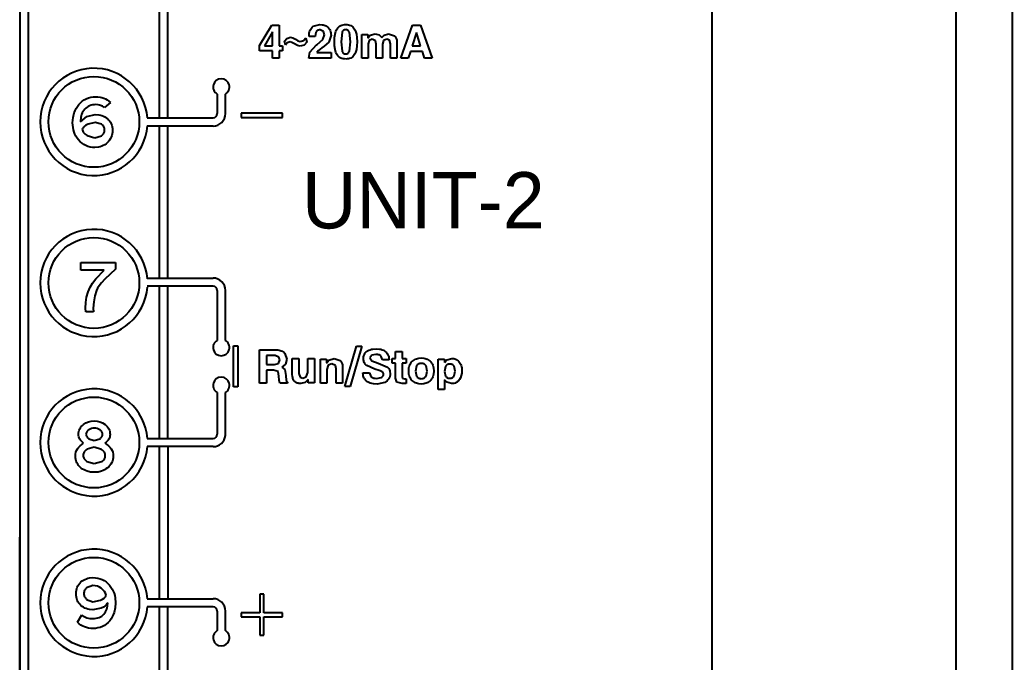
# Model space of a CAD drawing. Header units: millimetres. Extents: x 509 to 2635, y 363 to 1089.
# Drawn here: x 683.18 to 709.6, y 675 to 692.11 of the extents above; entities that cross this region are included whole.
import ezdxf

# ---------------------------------------------------------------- set-up
doc = ezdxf.new("R2010")
doc.units = ezdxf.units.MM

msp = doc.modelspace()

# ---------------------------------------------------------------- linework, layer by layer
for p, q in [((708.105, 734.939), (708.105, 636.939)), ((709.605, 734.939), (709.605, 636.939)), ((683.176, 712.752), (683.176, 649.126)), ((683.395, 712.533), (683.395, 649.345)), ((701.605, 711.439), (701.605, 650.439)), ((686.895, 689.503), (686.895, 693.555)), ((687.114, 689.503), (687.114, 693.555)), ((689.562, 691.433), (689.883, 691.971)), ((689.883, 691.971), (690.078, 691.971)), ((690.078, 691.971), (690.078, 691.417)), ((690.942, 691.894), (690.965, 691.919)), ((690.965, 691.919), (690.991, 691.94)), ((690.991, 691.94), (691.164, 691.989)), ((691.164, 691.989), (691.226, 691.984)), ((691.226, 691.984), (691.254, 691.979)), ((691.254, 691.979), (691.282, 691.971)), ((691.282, 691.971), (691.308, 691.961)), ((691.308, 691.961), (691.332, 691.949)), ((691.332, 691.949), (691.355, 691.934)), ((691.355, 691.934), (691.376, 691.917)), ((691.376, 691.917), (691.397, 691.897)), ((691.646, 691.903), (691.669, 691.926)), ((691.669, 691.926), (691.693, 691.945)), ((691.693, 691.945), (691.721, 691.96)), ((691.721, 691.96), (691.751, 691.972)), ((691.751, 691.972), (691.783, 691.981)), ((691.783, 691.981), (691.818, 691.986)), ((691.818, 691.986), (691.855, 691.988)), ((691.855, 691.988), (691.893, 691.986)), ((691.893, 691.986), (691.927, 691.981)), ((691.927, 691.981), (691.96, 691.972)), ((691.96, 691.972), (691.989, 691.96)), ((691.989, 691.96), (692.017, 691.945)), ((692.017, 691.945), (692.041, 691.926)), ((692.041, 691.926), (692.063, 691.903)), ((693.32, 691.088), (693.634, 691.971)), ((693.634, 691.971), (693.847, 691.971)), ((693.847, 691.971), (694.157, 691.088)), ((689.904, 691.797), (689.689, 691.417)), ((689.908, 691.797), (689.904, 691.797)), ((689.907, 691.417), (689.908, 691.797)), ((690.283, 691.619), (690.381, 691.652)), ((690.381, 691.652), (690.443, 691.636)), ((690.878, 691.672), (690.885, 691.76)), ((691.045, 691.672), (690.878, 691.672)), ((690.885, 691.76), (690.894, 691.799)), ((690.894, 691.799), (690.907, 691.834)), ((690.907, 691.834), (690.922, 691.866)), ((690.922, 691.866), (690.942, 691.894)), ((691.063, 691.782), (691.045, 691.672)), ((691.071, 691.796), (691.063, 691.782)), ((691.081, 691.809), (691.071, 691.796)), ((691.092, 691.82), (691.081, 691.809)), ((691.105, 691.829), (691.092, 691.82)), ((691.119, 691.835), (691.105, 691.829)), ((691.135, 691.84), (691.119, 691.835)), ((691.152, 691.843), (691.135, 691.84)), ((691.171, 691.844), (691.152, 691.843)), ((691.262, 691.802), (691.171, 691.844)), ((691.244, 691.587), (691.291, 691.71)), ((691.291, 691.71), (691.262, 691.802)), ((691.397, 691.897), (691.414, 691.875)), ((691.464, 691.704), (691.404, 691.522)), ((691.414, 691.875), (691.43, 691.851)), ((691.43, 691.851), (691.442, 691.825)), ((691.442, 691.825), (691.451, 691.797)), ((691.451, 691.797), (691.458, 691.768)), ((691.458, 691.768), (691.462, 691.737)), ((691.462, 691.737), (691.464, 691.704)), ((691.558, 691.639), (691.572, 691.734)), ((691.572, 691.734), (691.594, 691.814)), ((691.594, 691.814), (691.609, 691.848)), ((691.609, 691.848), (691.626, 691.877)), ((691.626, 691.877), (691.646, 691.903)), ((691.756, 691.78), (691.731, 691.528)), ((691.764, 691.796), (691.756, 691.78)), ((691.772, 691.811), (691.764, 691.796)), ((691.782, 691.823), (691.772, 691.811)), ((691.794, 691.834), (691.782, 691.823)), ((691.8, 691.838), (691.794, 691.834)), ((691.807, 691.841), (691.8, 691.838)), ((691.822, 691.847), (691.807, 691.841)), ((691.838, 691.85), (691.822, 691.847)), ((691.855, 691.852), (691.838, 691.85)), ((691.872, 691.85), (691.855, 691.852)), ((691.888, 691.847), (691.872, 691.85)), ((691.903, 691.841), (691.888, 691.847)), ((691.916, 691.834), (691.903, 691.841)), ((691.927, 691.823), (691.916, 691.834)), ((691.938, 691.811), (691.927, 691.823)), ((691.947, 691.796), (691.938, 691.811)), ((691.954, 691.78), (691.947, 691.796)), ((691.98, 691.528), (691.954, 691.78)), ((692.063, 691.903), (692.083, 691.877)), ((692.083, 691.877), (692.1, 691.848)), ((692.1, 691.848), (692.115, 691.814)), ((692.115, 691.814), (692.138, 691.734)), ((692.138, 691.734), (692.152, 691.639)), ((692.283, 691.724), (692.448, 691.724)), ((692.283, 691.088), (692.283, 691.724)), ((692.448, 691.724), (692.448, 691.629)), ((692.45, 691.629), (692.508, 691.702)), ((692.508, 691.702), (692.635, 691.742)), ((692.635, 691.742), (692.745, 691.717)), ((692.745, 691.717), (692.817, 691.638)), ((692.821, 691.644), (692.877, 691.706)), ((692.877, 691.706), (692.991, 691.742)), ((692.991, 691.742), (693.153, 691.687)), ((693.153, 691.687), (693.168, 691.672)), ((693.168, 691.672), (693.181, 691.655)), ((693.181, 691.655), (693.193, 691.637)), ((693.739, 691.771), (693.625, 691.422)), ((693.849, 691.422), (693.739, 691.771)), ((689.562, 691.283), (689.562, 691.433)), ((689.689, 691.417), (689.907, 691.417)), ((690.078, 691.417), (690.175, 691.417)), ((690.175, 691.417), (690.175, 691.283)), ((690.226, 691.546), (690.283, 691.619)), ((690.25, 691.434), (690.226, 691.546)), ((690.297, 691.501), (690.25, 691.434)), ((690.377, 691.524), (690.297, 691.501)), ((690.424, 691.511), (690.377, 691.524)), ((690.469, 691.483), (690.424, 691.511)), ((690.443, 691.636), (690.501, 691.605)), ((690.49, 691.469), (690.469, 691.483)), ((690.568, 691.428), (690.49, 691.469)), ((690.501, 691.605), (690.515, 691.594)), ((690.515, 691.594), (690.579, 691.555)), ((690.645, 691.41), (690.568, 691.428)), ((690.579, 691.555), (690.646, 691.535)), ((690.744, 691.44), (690.645, 691.41)), ((690.646, 691.535), (690.732, 691.558)), ((690.732, 691.558), (690.79, 691.632)), ((690.815, 691.516), (690.744, 691.44)), ((690.79, 691.632), (690.815, 691.516)), ((690.902, 691.25), (691.074, 691.445)), ((691.074, 691.445), (691.092, 691.46)), ((691.092, 691.46), (691.244, 691.587)), ((691.283, 691.413), (691.22, 691.366)), ((691.404, 691.522), (691.283, 691.413)), ((691.553, 691.528), (691.558, 691.639)), ((691.558, 691.417), (691.553, 691.528)), ((691.572, 691.323), (691.558, 691.417)), ((691.731, 691.528), (691.756, 691.279)), ((691.954, 691.279), (691.98, 691.528)), ((692.152, 691.417), (692.138, 691.323)), ((692.152, 691.639), (692.157, 691.528)), ((692.157, 691.528), (692.152, 691.417)), ((692.448, 691.629), (692.45, 691.629)), ((692.478, 691.561), (692.455, 691.47)), ((692.455, 691.47), (692.455, 691.088)), ((692.562, 691.598), (692.478, 691.561)), ((692.652, 691.552), (692.562, 691.598)), ((692.665, 691.464), (692.652, 691.552)), ((692.665, 691.088), (692.665, 691.464)), ((692.817, 691.638), (692.821, 691.644)), ((692.863, 691.56), (692.837, 691.464)), ((692.837, 691.464), (692.837, 691.088)), ((692.954, 691.598), (692.863, 691.56)), ((693.017, 691.57), (692.954, 691.598)), ((693.045, 691.469), (693.017, 691.57)), ((693.045, 691.088), (693.045, 691.469)), ((693.193, 691.637), (693.202, 691.617)), ((693.202, 691.617), (693.209, 691.596)), ((693.209, 691.596), (693.214, 691.573)), ((693.214, 691.573), (693.217, 691.549)), ((693.217, 691.549), (693.219, 691.524)), ((693.219, 691.524), (693.219, 691.088)), ((693.625, 691.422), (693.849, 691.422)), ((689.907, 691.283), (689.562, 691.283)), ((689.907, 691.088), (689.907, 691.283)), ((690.175, 691.283), (690.078, 691.283)), ((690.078, 691.283), (690.078, 691.088)), ((690.869, 691.088), (690.902, 691.25)), ((691.13, 691.293), (691.086, 691.24)), ((691.086, 691.24), (691.464, 691.24)), ((691.22, 691.366), (691.13, 691.293)), ((691.464, 691.24), (691.464, 691.088)), ((691.594, 691.244), (691.572, 691.323)), ((691.609, 691.21), (691.594, 691.244)), ((691.626, 691.18), (691.609, 691.21)), ((691.646, 691.154), (691.626, 691.18)), ((691.669, 691.131), (691.646, 691.154)), ((691.693, 691.112), (691.669, 691.131)), ((691.756, 691.279), (691.764, 691.262)), ((691.764, 691.262), (691.772, 691.247)), ((691.772, 691.247), (691.782, 691.235)), ((691.782, 691.235), (691.794, 691.224)), ((691.794, 691.224), (691.8, 691.22)), ((691.8, 691.22), (691.807, 691.216)), ((691.807, 691.216), (691.822, 691.211)), ((691.822, 691.211), (691.838, 691.207)), ((691.838, 691.207), (691.855, 691.206)), ((691.855, 691.206), (691.872, 691.207)), ((691.872, 691.207), (691.888, 691.211)), ((691.888, 691.211), (691.903, 691.216)), ((691.903, 691.216), (691.916, 691.224)), ((691.916, 691.224), (691.927, 691.235)), ((691.927, 691.235), (691.938, 691.247)), ((691.938, 691.247), (691.947, 691.262)), ((691.947, 691.262), (691.954, 691.279)), ((692.041, 691.131), (692.017, 691.112)), ((692.063, 691.154), (692.041, 691.131)), ((692.083, 691.18), (692.063, 691.154)), ((692.1, 691.21), (692.083, 691.18)), ((692.115, 691.244), (692.1, 691.21)), ((692.138, 691.323), (692.115, 691.244)), ((693.576, 691.271), (693.515, 691.088)), ((693.901, 691.271), (693.576, 691.271)), ((693.957, 691.088), (693.901, 691.271)), ((690.078, 691.088), (689.907, 691.088)), ((691.464, 691.088), (690.869, 691.088)), ((691.721, 691.096), (691.693, 691.112)), ((691.751, 691.084), (691.721, 691.096)), ((691.783, 691.076), (691.751, 691.084)), ((691.818, 691.07), (691.783, 691.076)), ((691.855, 691.069), (691.818, 691.07)), ((691.893, 691.07), (691.855, 691.069)), ((691.927, 691.076), (691.893, 691.07)), ((691.96, 691.084), (691.927, 691.076)), ((691.989, 691.096), (691.96, 691.084)), ((692.017, 691.112), (691.989, 691.096)), ((692.455, 691.088), (692.283, 691.088)), ((692.837, 691.088), (692.665, 691.088)), ((693.219, 691.088), (693.045, 691.088)), ((693.515, 691.088), (693.32, 691.088)), ((694.157, 691.088), (693.957, 691.088)), ((688.432, 690.135), (688.432, 689.613)), ((688.651, 689.613), (688.651, 690.135)), ((684.674, 689.752), (684.707, 689.805)), ((684.707, 689.805), (684.745, 689.855)), ((684.745, 689.855), (684.79, 689.904)), ((684.79, 689.904), (684.838, 689.946)), ((684.838, 689.946), (684.89, 689.982)), ((684.89, 689.982), (684.945, 690.012)), ((684.945, 690.012), (685.004, 690.035)), ((684.999, 689.806), (684.965, 689.785)), ((685.035, 689.823), (684.999, 689.806)), ((685.004, 690.035), (685.066, 690.051)), ((685.073, 689.836), (685.035, 689.823)), ((685.066, 690.051), (685.131, 690.061)), ((685.113, 689.846), (685.073, 689.836)), ((685.155, 689.852), (685.113, 689.846)), ((685.131, 690.061), (685.2, 690.064)), ((685.2, 689.854), (685.155, 689.852)), ((685.2, 690.064), (685.257, 690.062)), ((685.266, 689.849), (685.2, 689.854)), ((685.257, 690.062), (685.311, 690.054)), ((685.297, 689.843), (685.266, 689.849)), ((685.326, 689.834), (685.297, 689.843)), ((685.311, 690.054), (685.363, 690.043)), ((685.354, 689.823), (685.326, 689.834)), ((685.38, 689.81), (685.354, 689.823)), ((685.363, 690.043), (685.413, 690.026)), ((685.404, 689.794), (685.38, 689.81)), ((685.413, 690.026), (685.46, 690.005)), ((685.586, 689.913), (685.427, 689.776)), ((685.46, 690.005), (685.504, 689.979)), ((685.504, 689.979), (685.546, 689.948)), ((685.546, 689.948), (685.586, 689.913)), ((684.592, 689.511), (684.623, 689.637)), ((684.623, 689.637), (684.646, 689.696)), ((684.646, 689.696), (684.674, 689.752)), ((684.791, 689.394), (684.963, 689.537)), ((684.806, 689.555), (684.797, 689.513)), ((684.818, 689.594), (684.806, 689.555)), ((684.834, 689.631), (684.818, 689.594)), ((684.854, 689.666), (684.834, 689.631)), ((684.877, 689.7), (684.854, 689.666)), ((684.904, 689.731), (684.877, 689.7)), ((684.934, 689.76), (684.904, 689.731)), ((684.965, 689.785), (684.934, 689.76)), ((684.963, 689.537), (685.182, 689.591)), ((685.182, 689.591), (685.277, 689.584)), ((685.277, 689.584), (685.321, 689.575)), ((685.321, 689.575), (685.363, 689.563)), ((685.363, 689.563), (685.403, 689.548)), ((685.403, 689.548), (685.44, 689.529)), ((685.427, 689.776), (685.404, 689.794)), ((690.167, 689.623), (689.072, 689.623)), ((689.072, 689.623), (689.072, 689.513)), ((690.167, 689.513), (690.167, 689.623)), ((684.582, 689.373), (684.592, 689.511)), ((684.592, 689.243), (684.582, 689.373)), ((684.797, 689.513), (684.79, 689.425)), ((684.79, 689.425), (684.791, 689.394)), ((684.936, 689.304), (684.892, 689.271)), ((684.991, 689.333), (684.936, 689.304)), ((685.182, 689.381), (684.991, 689.333)), ((685.353, 689.332), (685.182, 689.381)), ((685.372, 689.318), (685.353, 689.332)), ((685.388, 689.302), (685.372, 689.318)), ((685.401, 689.285), (685.388, 689.302)), ((685.412, 689.266), (685.401, 689.285)), ((685.44, 689.529), (685.475, 689.506)), ((685.475, 689.506), (685.508, 689.481)), ((685.508, 689.481), (685.539, 689.45)), ((685.539, 689.45), (685.566, 689.418)), ((685.566, 689.418), (685.589, 689.383)), ((685.589, 689.383), (685.608, 689.346)), ((685.608, 689.346), (685.622, 689.306)), ((685.622, 689.306), (685.633, 689.264)), ((686.571, 689.503), (688.322, 689.503)), ((688.322, 689.284), (686.571, 689.284)), ((686.895, 685.212), (686.895, 689.284)), ((687.114, 685.212), (687.114, 689.284)), ((689.072, 689.513), (690.167, 689.513)), ((684.604, 689.182), (684.592, 689.243)), ((684.622, 689.124), (684.604, 689.182)), ((684.644, 689.067), (684.622, 689.124)), ((684.671, 689.014), (684.644, 689.067)), ((684.704, 688.962), (684.671, 689.014)), ((684.845, 689.215), (684.834, 689.194)), ((684.834, 689.194), (684.842, 689.169)), ((684.842, 689.169), (684.852, 689.145)), ((684.858, 689.234), (684.845, 689.215)), ((684.852, 689.145), (684.864, 689.123)), ((684.873, 689.253), (684.858, 689.234)), ((684.864, 689.123), (684.88, 689.102)), ((684.892, 689.271), (684.873, 689.253)), ((684.88, 689.102), (684.897, 689.082)), ((684.897, 689.082), (684.918, 689.063)), ((684.918, 689.063), (684.966, 689.03)), ((684.966, 689.03), (685.173, 688.973)), ((685.173, 688.973), (685.349, 689.025)), ((685.349, 689.025), (685.369, 689.039)), ((685.369, 689.039), (685.386, 689.055)), ((685.386, 689.055), (685.4, 689.073)), ((685.4, 689.073), (685.411, 689.092)), ((685.411, 689.092), (685.42, 689.112)), ((685.421, 689.247), (685.412, 689.266)), ((685.42, 689.112), (685.427, 689.133)), ((685.427, 689.226), (685.421, 689.247)), ((685.431, 689.203), (685.427, 689.226)), ((685.427, 689.133), (685.431, 689.156)), ((685.432, 689.18), (685.431, 689.203)), ((685.431, 689.156), (685.432, 689.18)), ((685.622, 689.031), (685.608, 688.989)), ((685.633, 689.076), (685.622, 689.031)), ((685.633, 689.264), (685.639, 689.22)), ((685.639, 689.124), (685.633, 689.076)), ((685.639, 689.22), (685.641, 689.173)), ((685.641, 689.173), (685.639, 689.124)), ((684.741, 688.913), (684.704, 688.962)), ((684.785, 688.865), (684.741, 688.913)), ((684.832, 688.824), (684.785, 688.865)), ((684.881, 688.79), (684.832, 688.824)), ((684.934, 688.761), (684.881, 688.79)), ((684.989, 688.739), (684.934, 688.761)), ((685.399, 688.761), (685.358, 688.743)), ((685.438, 688.784), (685.399, 688.761)), ((685.474, 688.81), (685.438, 688.784)), ((685.508, 688.841), (685.474, 688.81)), ((685.539, 688.874), (685.508, 688.841)), ((685.566, 688.91), (685.539, 688.874)), ((685.589, 688.948), (685.566, 688.91)), ((685.608, 688.989), (685.589, 688.948)), ((685.048, 688.723), (684.989, 688.739)), ((685.109, 688.714), (685.048, 688.723)), ((685.173, 688.711), (685.109, 688.714)), ((685.27, 688.719), (685.173, 688.711)), ((685.315, 688.729), (685.27, 688.719)), ((685.358, 688.743), (685.315, 688.729)), ((684.804, 685.65), (685.724, 685.65)), ((684.804, 685.44), (684.804, 685.65)), ((685.724, 685.65), (685.724, 685.466)), ((685.418, 685.44), (684.804, 685.44)), ((685.198, 685.212), (685.418, 685.44)), ((685.724, 685.466), (685.442, 685.208)), ((685.05, 684.992), (685.115, 685.101)), ((685.115, 685.101), (685.198, 685.212)), ((685.348, 685.106), (685.284, 685.023)), ((685.442, 685.208), (685.348, 685.106)), ((686.571, 685.233), (688.322, 685.233)), ((684.954, 684.728), (684.994, 684.864)), ((684.994, 684.864), (685.05, 684.992)), ((685.217, 684.9), (685.17, 684.76)), ((685.248, 684.964), (685.217, 684.9)), ((685.284, 685.023), (685.248, 684.964)), ((688.322, 685.014), (686.571, 685.014)), ((686.895, 680.961), (686.895, 684.993)), ((686.895, 680.961), (686.895, 684.993)), ((687.114, 680.961), (687.114, 684.993)), ((687.114, 680.961), (687.114, 684.993)), ((688.432, 684.904), (688.432, 683.572)), ((688.651, 683.572), (688.651, 684.904)), ((684.922, 684.427), (684.93, 684.582)), ((684.93, 684.582), (684.954, 684.728)), ((685.142, 684.602), (685.132, 684.427)), ((685.17, 684.76), (685.142, 684.602)), ((684.929, 684.336), (684.922, 684.427)), ((685.139, 684.336), (684.929, 684.336)), ((685.132, 684.427), (685.139, 684.336)), ((688.87, 682.331), (688.87, 683.426)), ((688.87, 683.426), (688.98, 683.426)), ((688.98, 683.426), (688.98, 682.331)), ((689.562, 683.319), (690.008, 683.319)), ((689.562, 682.437), (689.562, 683.319)), ((690.008, 683.319), (690.044, 683.318)), ((690.044, 683.318), (690.079, 683.313)), ((690.079, 683.313), (690.111, 683.306)), ((690.111, 683.306), (690.14, 683.295)), ((690.14, 683.295), (690.167, 683.282)), ((690.167, 683.282), (690.191, 683.265)), ((690.191, 683.265), (690.213, 683.246)), ((690.213, 683.246), (690.233, 683.223)), ((690.233, 683.223), (690.285, 683.07)), ((691.829, 682.341), (692.144, 683.415)), ((692.288, 683.415), (691.973, 682.341)), ((692.144, 683.415), (692.288, 683.415)), ((692.343, 683.179), (692.352, 683.2)), ((692.352, 683.2), (692.363, 683.22)), ((692.363, 683.22), (692.375, 683.238)), ((692.375, 683.238), (692.39, 683.255)), ((692.39, 683.255), (692.413, 683.277)), ((692.413, 683.277), (692.439, 683.296)), ((692.439, 683.296), (692.469, 683.312)), ((692.469, 683.312), (692.502, 683.325)), ((692.502, 683.325), (692.538, 683.336)), ((692.538, 683.336), (692.578, 683.343)), ((692.653, 683.198), (692.551, 683.176)), ((692.578, 683.343), (692.666, 683.349)), ((692.702, 683.195), (692.653, 683.198)), ((692.666, 683.349), (692.751, 683.342)), ((692.723, 683.191), (692.702, 683.195)), ((692.751, 683.342), (692.789, 683.335)), ((692.789, 683.335), (692.825, 683.323)), ((692.825, 683.323), (692.857, 683.309)), ((692.857, 683.309), (692.887, 683.292)), ((692.887, 683.292), (692.914, 683.271)), ((692.914, 683.271), (692.938, 683.247)), ((692.938, 683.247), (692.955, 683.227)), ((692.955, 683.227), (692.969, 683.206)), ((692.969, 683.206), (692.981, 683.183)), ((693.184, 683.091), (693.184, 683.273)), ((693.184, 683.273), (693.356, 683.273)), ((693.356, 683.273), (693.356, 683.091)), ((689.972, 683.167), (689.741, 683.167)), ((689.741, 683.167), (689.741, 682.93)), ((689.741, 682.93), (689.959, 682.93)), ((689.959, 682.93), (690.064, 682.958)), ((690.075, 683.128), (689.972, 683.167)), ((690.064, 682.958), (690.1, 683.051)), ((690.1, 683.051), (690.075, 683.128)), ((690.249, 682.941), (690.149, 682.86)), ((690.285, 683.07), (690.249, 682.941)), ((690.433, 683.091), (690.606, 683.091)), ((690.433, 682.662), (690.433, 683.091)), ((690.606, 683.091), (690.606, 682.686)), ((690.85, 682.715), (690.85, 683.091)), ((690.85, 683.091), (691.022, 683.091)), ((691.022, 683.091), (691.022, 682.44)), ((691.182, 683.073), (691.346, 683.073)), ((691.182, 682.437), (691.182, 683.073)), ((691.346, 683.073), (691.346, 682.978)), ((691.346, 682.978), (691.348, 682.978)), ((691.348, 682.978), (691.408, 683.049)), ((691.488, 682.946), (691.391, 682.909)), ((691.408, 683.049), (691.544, 683.091)), ((691.584, 682.901), (691.488, 682.946)), ((691.544, 683.091), (691.706, 683.036)), ((691.706, 683.036), (691.721, 683.021)), ((691.721, 683.021), (691.735, 683.004)), ((691.735, 683.004), (691.746, 682.985)), ((691.746, 682.985), (691.755, 682.966)), ((691.755, 682.966), (691.762, 682.945)), ((691.762, 682.945), (691.768, 682.922)), ((692.328, 683.083), (692.332, 683.133)), ((692.329, 683.056), (692.328, 683.083)), ((692.333, 683.029), (692.329, 683.056)), ((692.332, 683.133), (692.336, 683.157)), ((692.34, 683.005), (692.333, 683.029)), ((692.336, 683.157), (692.343, 683.179)), ((692.35, 682.981), (692.34, 683.005)), ((692.362, 682.959), (692.35, 682.981)), ((692.377, 682.938), (692.362, 682.959)), ((692.395, 682.919), (692.377, 682.938)), ((692.551, 683.176), (692.501, 683.105)), ((692.501, 683.105), (692.547, 683.024)), ((692.547, 683.024), (692.717, 682.962)), ((692.717, 682.962), (692.969, 682.859)), ((692.743, 683.185), (692.723, 683.191)), ((692.761, 683.178), (692.743, 683.185)), ((692.776, 683.169), (692.761, 683.178)), ((692.79, 683.159), (692.776, 683.169)), ((692.802, 683.146), (692.79, 683.159)), ((692.833, 683.057), (692.802, 683.146)), ((693.009, 683.057), (692.833, 683.057)), ((692.981, 683.183), (692.991, 683.16)), ((692.991, 683.16), (692.999, 683.136)), ((692.999, 683.136), (693.004, 683.11)), ((693.004, 683.11), (693.009, 683.057)), ((693.095, 683.091), (693.184, 683.091)), ((693.095, 682.967), (693.095, 683.091)), ((693.184, 682.967), (693.095, 682.967)), ((693.184, 682.563), (693.184, 682.967)), ((693.356, 683.091), (693.464, 683.091)), ((693.356, 682.967), (693.356, 682.604)), ((693.464, 682.967), (693.356, 682.967)), ((693.464, 683.091), (693.464, 682.967)), ((693.559, 682.909), (693.573, 682.941)), ((693.573, 682.941), (693.591, 682.97)), ((693.591, 682.97), (693.611, 682.997)), ((693.611, 682.997), (693.635, 683.022)), ((693.635, 683.022), (693.658, 683.041)), ((693.658, 683.041), (693.683, 683.058)), ((693.683, 683.058), (693.709, 683.072)), ((693.709, 683.072), (693.738, 683.084)), ((693.738, 683.084), (693.768, 683.093)), ((693.775, 682.934), (693.762, 682.923)), ((693.768, 683.093), (693.799, 683.099)), ((693.79, 682.944), (693.775, 682.934)), ((693.807, 682.951), (693.79, 682.944)), ((693.799, 683.099), (693.867, 683.105)), ((693.825, 682.957), (693.807, 682.951)), ((693.845, 682.96), (693.825, 682.957)), ((693.867, 682.961), (693.845, 682.96)), ((693.867, 683.105), (693.935, 683.099)), ((693.888, 682.96), (693.867, 682.961)), ((693.908, 682.957), (693.888, 682.96)), ((693.926, 682.951), (693.908, 682.957)), ((693.943, 682.944), (693.926, 682.951)), ((693.935, 683.099), (693.967, 683.093)), ((693.958, 682.934), (693.943, 682.944)), ((693.972, 682.923), (693.958, 682.934)), ((693.967, 683.093), (693.996, 683.084)), ((693.996, 683.084), (694.025, 683.072)), ((694.025, 683.072), (694.051, 683.058)), ((694.051, 683.058), (694.076, 683.041)), ((694.076, 683.041), (694.1, 683.022)), ((694.1, 683.022), (694.123, 682.997)), ((694.123, 682.997), (694.144, 682.97)), ((694.144, 682.97), (694.162, 682.941)), ((694.162, 682.941), (694.176, 682.909)), ((694.317, 683.073), (694.482, 683.073)), ((694.317, 682.264), (694.317, 683.073)), ((694.482, 683.073), (694.482, 682.979)), ((694.482, 682.979), (694.484, 682.979)), ((694.484, 682.979), (694.549, 683.055)), ((694.549, 683.055), (694.679, 683.091)), ((694.573, 682.934), (694.558, 682.927)), ((694.59, 682.939), (694.573, 682.934)), ((694.608, 682.942), (694.59, 682.939)), ((694.628, 682.943), (694.608, 682.942)), ((694.646, 682.942), (694.628, 682.943)), ((694.663, 682.939), (694.646, 682.942)), ((694.678, 682.934), (694.663, 682.939)), ((694.693, 682.928), (694.678, 682.934)), ((694.679, 683.091), (694.706, 683.09)), ((694.706, 683.09), (694.733, 683.086)), ((694.733, 683.086), (694.758, 683.079)), ((694.758, 683.079), (694.783, 683.07)), ((694.783, 683.07), (694.806, 683.059)), ((694.806, 683.059), (694.827, 683.045)), ((694.827, 683.045), (694.848, 683.028)), ((694.848, 683.028), (694.867, 683.008)), ((694.867, 683.008), (694.886, 682.985)), ((694.886, 682.985), (694.903, 682.96)), ((694.903, 682.96), (694.917, 682.932)), ((694.917, 682.932), (694.928, 682.903)), ((689.741, 682.782), (689.741, 682.437)), ((689.933, 682.782), (689.741, 682.782)), ((690.055, 682.744), (689.933, 682.782)), ((690.077, 682.615), (690.055, 682.744)), ((690.149, 682.86), (690.231, 682.798)), ((690.231, 682.798), (690.26, 682.636)), ((690.606, 682.686), (690.642, 682.59)), ((690.805, 682.598), (690.85, 682.715)), ((691.391, 682.909), (691.353, 682.795)), ((691.353, 682.795), (691.353, 682.437)), ((691.6, 682.818), (691.584, 682.901)), ((691.6, 682.437), (691.6, 682.818)), ((691.768, 682.922), (691.771, 682.898)), ((691.771, 682.898), (691.772, 682.873)), ((691.772, 682.873), (691.772, 682.437)), ((692.314, 682.709), (692.492, 682.709)), ((692.318, 682.653), (692.314, 682.709)), ((692.416, 682.901), (692.395, 682.919)), ((692.63, 682.808), (692.416, 682.901)), ((692.492, 682.709), (692.524, 682.612)), ((692.749, 682.774), (692.63, 682.808)), ((692.82, 682.747), (692.749, 682.774)), ((692.853, 682.715), (692.82, 682.747)), ((692.861, 682.671), (692.853, 682.715)), ((692.86, 682.656), (692.861, 682.671)), ((692.969, 682.859), (692.985, 682.844)), ((692.985, 682.844), (692.999, 682.826)), ((692.999, 682.826), (693.011, 682.807)), ((693.011, 682.807), (693.021, 682.787)), ((693.021, 682.787), (693.028, 682.764)), ((693.028, 682.764), (693.034, 682.74)), ((693.034, 682.74), (693.038, 682.687)), ((693.038, 682.687), (693.036, 682.647)), ((693.534, 682.756), (693.54, 682.837)), ((693.54, 682.676), (693.534, 682.756)), ((693.54, 682.837), (693.548, 682.874)), ((693.548, 682.639), (693.54, 682.676)), ((693.548, 682.874), (693.559, 682.909)), ((693.739, 682.893), (693.712, 682.756)), ((693.712, 682.756), (693.739, 682.622)), ((693.75, 682.909), (693.739, 682.893)), ((693.762, 682.923), (693.75, 682.909)), ((693.984, 682.909), (693.972, 682.923)), ((693.995, 682.893), (693.984, 682.909)), ((694.025, 682.756), (693.995, 682.893)), ((693.995, 682.622), (694.025, 682.756)), ((694.176, 682.909), (694.187, 682.874)), ((694.187, 682.874), (694.195, 682.837)), ((694.195, 682.676), (694.187, 682.639)), ((694.195, 682.837), (694.201, 682.756)), ((694.201, 682.756), (694.195, 682.676)), ((694.51, 682.879), (694.482, 682.743)), ((694.482, 682.743), (694.516, 682.62)), ((694.52, 682.894), (694.51, 682.879)), ((694.531, 682.907), (694.52, 682.894)), ((694.544, 682.918), (694.531, 682.907)), ((694.558, 682.927), (694.544, 682.918)), ((694.706, 682.92), (694.693, 682.928)), ((694.719, 682.909), (694.706, 682.92)), ((694.73, 682.897), (694.719, 682.909)), ((694.74, 682.884), (694.73, 682.897)), ((694.772, 682.751), (694.74, 682.884)), ((694.742, 682.628), (694.772, 682.751)), ((694.928, 682.903), (694.937, 682.871)), ((694.945, 682.696), (694.933, 682.635)), ((694.937, 682.871), (694.944, 682.837)), ((694.944, 682.837), (694.949, 682.763)), ((694.949, 682.763), (694.945, 682.696)), ((689.741, 682.437), (689.562, 682.437)), ((690.082, 682.509), (690.077, 682.615)), ((690.096, 682.437), (690.082, 682.509)), ((690.3, 682.437), (690.096, 682.437)), ((690.26, 682.636), (690.265, 682.505)), ((690.265, 682.505), (690.3, 682.461)), ((690.3, 682.461), (690.3, 682.437)), ((690.437, 682.606), (690.433, 682.662)), ((690.442, 682.581), (690.437, 682.606)), ((690.449, 682.557), (690.442, 682.581)), ((690.457, 682.535), (690.449, 682.557)), ((690.468, 682.515), (690.457, 682.535)), ((690.481, 682.496), (690.468, 682.515)), ((690.495, 682.48), (690.481, 682.496)), ((690.511, 682.466), (690.495, 682.48)), ((690.527, 682.454), (690.511, 682.466)), ((690.546, 682.444), (690.527, 682.454)), ((690.565, 682.436), (690.546, 682.444)), ((690.586, 682.429), (690.565, 682.436)), ((690.608, 682.425), (690.586, 682.429)), ((690.656, 682.421), (690.608, 682.425)), ((690.642, 682.59), (690.717, 682.567)), ((690.775, 682.452), (690.656, 682.421)), ((690.717, 682.567), (690.805, 682.598)), ((690.855, 682.532), (690.775, 682.452)), ((690.858, 682.532), (690.855, 682.532)), ((690.858, 682.44), (690.858, 682.532)), ((691.022, 682.44), (690.858, 682.44)), ((691.353, 682.437), (691.182, 682.437)), ((691.772, 682.437), (691.6, 682.437)), ((692.324, 682.627), (692.318, 682.653)), ((692.331, 682.602), (692.324, 682.627)), ((692.34, 682.578), (692.331, 682.602)), ((692.352, 682.556), (692.34, 682.578)), ((692.366, 682.535), (692.352, 682.556)), ((692.381, 682.515), (692.366, 682.535)), ((692.407, 682.49), (692.381, 682.515)), ((692.436, 682.468), (692.407, 682.49)), ((692.469, 682.45), (692.436, 682.468)), ((692.506, 682.435), (692.469, 682.45)), ((692.546, 682.423), (692.506, 682.435)), ((692.524, 682.612), (692.537, 682.6)), ((692.537, 682.6), (692.551, 682.589)), ((692.591, 682.414), (692.546, 682.423)), ((692.551, 682.589), (692.567, 682.58)), ((692.567, 682.58), (692.585, 682.573)), ((692.585, 682.573), (692.605, 682.567)), ((692.691, 682.408), (692.591, 682.414)), ((692.605, 682.567), (692.627, 682.563)), ((692.627, 682.563), (692.677, 682.56)), ((692.677, 682.56), (692.802, 682.581)), ((692.893, 682.452), (692.691, 682.408)), ((692.802, 682.581), (692.816, 682.589)), ((692.816, 682.589), (692.828, 682.598)), ((692.828, 682.598), (692.838, 682.607)), ((692.838, 682.607), (692.846, 682.618)), ((692.846, 682.618), (692.853, 682.63)), ((692.853, 682.63), (692.858, 682.643)), ((692.858, 682.643), (692.86, 682.656)), ((692.927, 682.471), (692.893, 682.452)), ((692.957, 682.493), (692.927, 682.471)), ((692.981, 682.518), (692.957, 682.493)), ((693.002, 682.546), (692.981, 682.518)), ((693.018, 682.577), (693.002, 682.546)), ((693.029, 682.611), (693.018, 682.577)), ((693.036, 682.647), (693.029, 682.611)), ((693.215, 682.461), (693.184, 682.563)), ((693.36, 682.421), (693.215, 682.461)), ((693.356, 682.604), (693.366, 682.563)), ((693.464, 682.424), (693.36, 682.421)), ((693.366, 682.563), (693.428, 682.551)), ((693.428, 682.551), (693.464, 682.552)), ((693.464, 682.552), (693.464, 682.424)), ((693.559, 682.605), (693.548, 682.639)), ((693.573, 682.573), (693.559, 682.605)), ((693.591, 682.544), (693.573, 682.573)), ((693.611, 682.517), (693.591, 682.544)), ((693.635, 682.493), (693.611, 682.517)), ((693.658, 682.473), (693.635, 682.493)), ((693.683, 682.455), (693.658, 682.473)), ((693.709, 682.441), (693.683, 682.455)), ((693.738, 682.429), (693.709, 682.441)), ((693.768, 682.42), (693.738, 682.429)), ((693.739, 682.622), (693.75, 682.606)), ((693.75, 682.606), (693.762, 682.592)), ((693.762, 682.592), (693.776, 682.58)), ((693.799, 682.413), (693.768, 682.42)), ((693.776, 682.58), (693.791, 682.57)), ((693.791, 682.57), (693.808, 682.562)), ((693.867, 682.408), (693.799, 682.413)), ((693.808, 682.562), (693.826, 682.557)), ((693.826, 682.557), (693.846, 682.554)), ((693.846, 682.554), (693.867, 682.552)), ((693.867, 682.552), (693.888, 682.554)), ((693.935, 682.413), (693.867, 682.408)), ((693.888, 682.554), (693.908, 682.557)), ((693.908, 682.557), (693.926, 682.562)), ((693.926, 682.562), (693.943, 682.57)), ((693.966, 682.42), (693.935, 682.413)), ((693.943, 682.57), (693.958, 682.58)), ((693.958, 682.58), (693.972, 682.592)), ((693.996, 682.429), (693.966, 682.42)), ((693.972, 682.592), (693.984, 682.606)), ((693.984, 682.606), (693.995, 682.622)), ((694.024, 682.441), (693.996, 682.429)), ((694.051, 682.455), (694.024, 682.441)), ((694.076, 682.473), (694.051, 682.455)), ((694.1, 682.493), (694.076, 682.473)), ((694.123, 682.517), (694.1, 682.493)), ((694.144, 682.544), (694.123, 682.517)), ((694.162, 682.573), (694.144, 682.544)), ((694.176, 682.605), (694.162, 682.573)), ((694.187, 682.639), (694.176, 682.605)), ((694.489, 682.523), (694.489, 682.264)), ((694.49, 682.523), (694.489, 682.523)), ((694.545, 682.46), (694.49, 682.523)), ((694.516, 682.62), (694.526, 682.606)), ((694.526, 682.606), (694.538, 682.595)), ((694.538, 682.595), (694.551, 682.585)), ((694.675, 682.421), (694.545, 682.46)), ((694.551, 682.585), (694.565, 682.577)), ((694.565, 682.577), (694.58, 682.57)), ((694.58, 682.57), (694.596, 682.566)), ((694.596, 682.566), (694.613, 682.563)), ((694.613, 682.563), (694.631, 682.562)), ((694.631, 682.562), (694.649, 682.563)), ((694.649, 682.563), (694.666, 682.566)), ((694.666, 682.566), (694.682, 682.572)), ((694.708, 682.423), (694.675, 682.421)), ((694.682, 682.572), (694.696, 682.579)), ((694.696, 682.579), (694.709, 682.588)), ((694.738, 682.428), (694.708, 682.423)), ((694.709, 682.588), (694.721, 682.599)), ((694.721, 682.599), (694.732, 682.613)), ((694.732, 682.613), (694.742, 682.628)), ((694.767, 682.436), (694.738, 682.428)), ((694.795, 682.448), (694.767, 682.436)), ((694.82, 682.463), (694.795, 682.448)), ((694.843, 682.482), (694.82, 682.463)), ((694.865, 682.504), (694.843, 682.482)), ((694.884, 682.529), (694.865, 682.504)), ((694.912, 682.579), (694.884, 682.529)), ((694.933, 682.635), (694.912, 682.579)), ((688.432, 682.184), (688.432, 681.071)), ((688.65, 681.041), (688.65, 682.184)), ((688.98, 682.331), (688.87, 682.331)), ((691.973, 682.341), (691.829, 682.341)), ((694.489, 682.264), (694.317, 682.264)), ((684.871, 681.331), (684.936, 681.373)), ((684.936, 681.373), (685.005, 681.403)), ((685.005, 681.403), (685.079, 681.421)), ((685.079, 681.421), (685.158, 681.427)), ((685.158, 681.427), (685.236, 681.421)), ((685.236, 681.421), (685.31, 681.403)), ((685.31, 681.403), (685.379, 681.373)), ((685.379, 681.373), (685.444, 681.331)), ((684.737, 681.069), (684.739, 681.108)), ((684.739, 681.108), (684.746, 681.145)), ((684.746, 681.145), (684.756, 681.18)), ((684.756, 681.18), (684.771, 681.214)), ((684.771, 681.214), (684.79, 681.246)), ((684.79, 681.246), (684.813, 681.276)), ((684.813, 681.276), (684.84, 681.304)), ((684.84, 681.304), (684.871, 681.331)), ((684.938, 681.088), (684.937, 681.069)), ((684.942, 681.105), (684.938, 681.088)), ((684.948, 681.122), (684.942, 681.105)), ((684.956, 681.138), (684.948, 681.122)), ((684.966, 681.152), (684.956, 681.138)), ((684.979, 681.166), (684.966, 681.152)), ((684.994, 681.179), (684.979, 681.166)), ((685.012, 681.192), (684.994, 681.179)), ((685.046, 681.21), (685.012, 681.192)), ((685.081, 681.222), (685.046, 681.21)), ((685.119, 681.23), (685.081, 681.222)), ((685.158, 681.232), (685.119, 681.23)), ((685.197, 681.23), (685.158, 681.232)), ((685.234, 681.222), (685.197, 681.23)), ((685.27, 681.21), (685.234, 681.222)), ((685.304, 681.192), (685.27, 681.21)), ((685.321, 681.179), (685.304, 681.192)), ((685.336, 681.166), (685.321, 681.179)), ((685.349, 681.152), (685.336, 681.166)), ((685.36, 681.138), (685.349, 681.152)), ((685.368, 681.122), (685.36, 681.138)), ((685.374, 681.105), (685.368, 681.122)), ((685.377, 681.088), (685.374, 681.105)), ((685.378, 681.069), (685.377, 681.088)), ((685.444, 681.331), (685.476, 681.304)), ((685.476, 681.304), (685.503, 681.276)), ((685.503, 681.276), (685.526, 681.246)), ((685.526, 681.246), (685.545, 681.214)), ((685.545, 681.214), (685.559, 681.18)), ((685.559, 681.18), (685.57, 681.145)), ((685.57, 681.145), (685.576, 681.108)), ((685.576, 681.108), (685.578, 681.069)), ((684.739, 681.037), (684.737, 681.069)), ((684.746, 681.005), (684.739, 681.037)), ((684.757, 680.974), (684.746, 681.005)), ((684.772, 680.943), (684.757, 680.974)), ((684.791, 680.914), (684.772, 680.943)), ((684.815, 680.885), (684.791, 680.914)), ((684.875, 680.83), (684.815, 680.885)), ((684.823, 680.796), (684.875, 680.83)), ((684.937, 681.069), (684.938, 681.054)), ((684.938, 681.054), (684.942, 681.038)), ((684.942, 681.038), (684.948, 681.023)), ((684.948, 681.023), (684.956, 681.008)), ((684.956, 681.008), (684.967, 680.994)), ((684.967, 680.994), (684.981, 680.98)), ((684.981, 680.98), (685.015, 680.953)), ((685.015, 680.953), (685.158, 680.901)), ((685.158, 680.901), (685.302, 680.95)), ((685.302, 680.95), (685.32, 680.963)), ((685.32, 680.963), (685.336, 680.977)), ((685.336, 680.977), (685.349, 680.991)), ((685.349, 680.991), (685.359, 681.005)), ((685.359, 681.005), (685.368, 681.021)), ((685.368, 681.021), (685.374, 681.036)), ((685.374, 681.036), (685.377, 681.053)), ((685.377, 681.053), (685.378, 681.069)), ((685.474, 680.857), (685.442, 680.83)), ((685.442, 680.83), (685.494, 680.796)), ((685.501, 680.885), (685.474, 680.857)), ((685.525, 680.913), (685.501, 680.885)), ((685.544, 680.943), (685.525, 680.913)), ((685.559, 680.973), (685.544, 680.943)), ((685.57, 681.004), (685.559, 680.973)), ((685.576, 681.036), (685.57, 681.004)), ((685.578, 681.069), (685.576, 681.036)), ((686.571, 680.962), (688.322, 680.962)), ((684.658, 680.545), (684.668, 680.592)), ((684.668, 680.592), (684.686, 680.637)), ((684.686, 680.637), (684.71, 680.68)), ((684.71, 680.68), (684.741, 680.721)), ((684.741, 680.721), (684.779, 680.76)), ((684.779, 680.76), (684.823, 680.796)), ((684.871, 680.556), (684.866, 680.533)), ((684.879, 680.578), (684.871, 680.556)), ((684.89, 680.599), (684.879, 680.578)), ((684.904, 680.619), (684.89, 680.599)), ((684.922, 680.638), (684.904, 680.619)), ((684.942, 680.656), (684.922, 680.638)), ((684.966, 680.673), (684.942, 680.656)), ((685.158, 680.731), (684.966, 680.673)), ((685.351, 680.667), (685.158, 680.731)), ((685.375, 680.65), (685.351, 680.667)), ((685.395, 680.632), (685.375, 680.65)), ((685.413, 680.613), (685.395, 680.632)), ((685.427, 680.593), (685.413, 680.613)), ((685.438, 680.572), (685.427, 680.593)), ((685.446, 680.551), (685.438, 680.572)), ((685.494, 680.796), (685.539, 680.759)), ((685.539, 680.759), (685.577, 680.72)), ((685.577, 680.72), (685.608, 680.68)), ((685.608, 680.68), (685.632, 680.637)), ((685.632, 680.637), (685.65, 680.592)), ((685.65, 680.592), (685.66, 680.545)), ((688.322, 680.743), (686.571, 680.743)), ((686.895, 676.691), (686.895, 680.742)), ((686.895, 676.691), (686.895, 680.742)), ((687.114, 680.742), (687.114, 676.691)), ((687.114, 680.742), (687.114, 676.691)), ((684.654, 680.495), (684.658, 680.545)), ((684.657, 680.446), (684.654, 680.495)), ((684.664, 680.4), (684.657, 680.446)), ((684.676, 680.356), (684.664, 680.4)), ((684.694, 680.314), (684.676, 680.356)), ((684.716, 680.275), (684.694, 680.314)), ((684.866, 680.533), (684.865, 680.508)), ((684.865, 680.508), (684.866, 680.483)), ((684.866, 680.483), (684.871, 680.459)), ((684.871, 680.459), (684.879, 680.437)), ((684.879, 680.437), (684.889, 680.416)), ((684.889, 680.416), (684.903, 680.396)), ((684.903, 680.396), (684.92, 680.378)), ((684.92, 680.378), (684.94, 680.361)), ((684.94, 680.361), (684.963, 680.346)), ((684.963, 680.346), (685.158, 680.296)), ((685.158, 680.296), (685.351, 680.344)), ((685.351, 680.344), (685.375, 680.359)), ((685.375, 680.359), (685.395, 680.376)), ((685.395, 680.376), (685.413, 680.394)), ((685.413, 680.394), (685.427, 680.413)), ((685.427, 680.413), (685.438, 680.434)), ((685.438, 680.434), (685.446, 680.456)), ((685.45, 680.528), (685.446, 680.551)), ((685.446, 680.456), (685.45, 680.48)), ((685.452, 680.505), (685.45, 680.528)), ((685.45, 680.48), (685.452, 680.505)), ((685.624, 680.316), (685.602, 680.277)), ((685.642, 680.358), (685.624, 680.316)), ((685.654, 680.401), (685.642, 680.358)), ((685.661, 680.447), (685.654, 680.401)), ((685.66, 680.545), (685.664, 680.495)), ((685.664, 680.495), (685.661, 680.447)), ((684.742, 680.238), (684.716, 680.275)), ((684.774, 680.204), (684.742, 680.238)), ((684.811, 680.172), (684.774, 680.204)), ((684.848, 680.146), (684.811, 680.172)), ((684.886, 680.123), (684.848, 680.146)), ((684.927, 680.103), (684.886, 680.123)), ((684.97, 680.087), (684.927, 680.103)), ((685.061, 680.066), (684.97, 680.087)), ((685.16, 680.059), (685.061, 680.066)), ((685.258, 680.066), (685.16, 680.059)), ((685.348, 680.088), (685.258, 680.066)), ((685.391, 680.104), (685.348, 680.088)), ((685.431, 680.123), (685.391, 680.104)), ((685.47, 680.147), (685.431, 680.123)), ((685.507, 680.173), (685.47, 680.147)), ((685.544, 680.206), (685.507, 680.173)), ((685.576, 680.24), (685.544, 680.206)), ((685.602, 680.277), (685.576, 680.24)), ((683.176, 665.74), (683.176, 678.333)), ((684.772, 677.104), (684.803, 677.136)), ((684.803, 677.136), (684.836, 677.163)), ((684.836, 677.163), (684.871, 677.186)), ((684.871, 677.186), (684.908, 677.206)), ((684.908, 677.206), (684.947, 677.222)), ((684.947, 677.222), (684.988, 677.235)), ((684.988, 677.235), (685.031, 677.244)), ((685.031, 677.244), (685.123, 677.251)), ((685.123, 677.251), (685.189, 677.248)), ((685.189, 677.248), (685.252, 677.238)), ((685.252, 677.238), (685.312, 677.222)), ((685.312, 677.222), (685.369, 677.2)), ((685.369, 677.2), (685.423, 677.172)), ((685.423, 677.172), (685.473, 677.137)), ((685.473, 677.137), (685.521, 677.095)), ((684.673, 676.824), (684.675, 676.871)), ((684.675, 676.871), (684.681, 676.915)), ((684.681, 676.915), (684.691, 676.958)), ((684.691, 676.958), (684.705, 676.998)), ((684.705, 676.998), (684.724, 677.036)), ((684.724, 677.036), (684.746, 677.071)), ((684.746, 677.071), (684.772, 677.104)), ((684.887, 676.872), (684.884, 676.848)), ((684.893, 676.893), (684.887, 676.872)), ((684.901, 676.914), (684.893, 676.893)), ((684.911, 676.934), (684.901, 676.914)), ((684.924, 676.952), (684.911, 676.934)), ((684.938, 676.969), (684.924, 676.952)), ((684.955, 676.984), (684.938, 676.969)), ((685.123, 677.041), (684.955, 676.984)), ((685.184, 677.036), (685.123, 677.041)), ((685.24, 677.023), (685.184, 677.036)), ((685.294, 677.001), (685.24, 677.023)), ((685.345, 676.969), (685.294, 677.001)), ((685.39, 676.931), (685.345, 676.969)), ((685.427, 676.886), (685.39, 676.931)), ((685.457, 676.836), (685.427, 676.886)), ((685.521, 677.095), (685.565, 677.047)), ((685.565, 677.047), (685.603, 676.999)), ((685.603, 676.999), (685.636, 676.947)), ((685.636, 676.947), (685.663, 676.893)), ((685.663, 676.893), (685.686, 676.836)), ((684.675, 676.776), (684.673, 676.824)), ((684.681, 676.731), (684.675, 676.776)), ((684.691, 676.688), (684.681, 676.731)), ((684.705, 676.648), (684.691, 676.688)), ((684.723, 676.61), (684.705, 676.648)), ((684.745, 676.575), (684.723, 676.61)), ((684.884, 676.848), (684.883, 676.824)), ((684.883, 676.824), (684.884, 676.801)), ((684.884, 676.801), (684.887, 676.779)), ((684.887, 676.779), (684.893, 676.758)), ((684.893, 676.758), (684.901, 676.738)), ((684.901, 676.738), (684.911, 676.719)), ((684.911, 676.719), (684.924, 676.701)), ((684.924, 676.701), (684.938, 676.684)), ((684.938, 676.684), (684.955, 676.668)), ((684.955, 676.668), (685.123, 676.607)), ((685.123, 676.607), (685.326, 676.648)), ((685.326, 676.648), (685.378, 676.674)), ((685.378, 676.674), (685.421, 676.705)), ((685.421, 676.705), (685.439, 676.722)), ((685.439, 676.722), (685.455, 676.74)), ((685.455, 676.74), (685.468, 676.76)), ((685.479, 676.781), (685.457, 676.836)), ((685.468, 676.76), (685.479, 676.781)), ((685.686, 676.836), (685.704, 676.776)), ((685.704, 676.776), (685.716, 676.714)), ((685.716, 676.714), (685.726, 676.581)), ((686.571, 676.691), (688.322, 676.691)), ((689.674, 676.81), (689.565, 676.81)), ((689.565, 676.81), (689.565, 676.317)), ((689.674, 676.317), (689.674, 676.81)), ((684.771, 676.542), (684.745, 676.575)), ((684.801, 676.511), (684.771, 676.542)), ((684.834, 676.485), (684.801, 676.511)), ((684.868, 676.461), (684.834, 676.485)), ((684.905, 676.442), (684.868, 676.461)), ((684.944, 676.426), (684.905, 676.442)), ((684.986, 676.413), (684.944, 676.426)), ((685.029, 676.404), (684.986, 676.413)), ((685.123, 676.397), (685.029, 676.404)), ((685.345, 676.44), (685.123, 676.397)), ((685.401, 676.468), (685.345, 676.44)), ((685.448, 676.501), (685.401, 676.468)), ((685.438, 676.31), (685.459, 676.342)), ((685.487, 676.538), (685.448, 676.501)), ((685.459, 676.342), (685.477, 676.377)), ((685.477, 676.377), (685.492, 676.413)), ((685.503, 676.559), (685.487, 676.538)), ((685.492, 676.413), (685.503, 676.452)), ((685.518, 676.581), (685.503, 676.559)), ((685.503, 676.452), (685.511, 676.493)), ((685.511, 676.493), (685.518, 676.581)), ((685.717, 676.445), (685.687, 676.321)), ((685.726, 676.581), (685.717, 676.445)), ((688.322, 676.472), (686.571, 676.472)), ((686.895, 672.361), (686.895, 676.472)), ((687.114, 672.361), (687.114, 676.472)), ((688.432, 676.362), (688.432, 675.84)), ((688.651, 675.84), (688.651, 676.362)), ((684.715, 676.061), (684.828, 676.258)), ((684.757, 676.023), (684.715, 676.061)), ((684.828, 676.258), (684.857, 676.235)), ((684.857, 676.235), (684.889, 676.215)), ((684.889, 676.215), (684.923, 676.199)), ((684.923, 676.199), (684.959, 676.185)), ((684.959, 676.185), (685.037, 676.167)), ((685.037, 676.167), (685.123, 676.161)), ((685.123, 676.161), (685.168, 676.162)), ((685.168, 676.162), (685.21, 676.168)), ((685.21, 676.168), (685.25, 676.177)), ((685.25, 676.177), (685.287, 676.19)), ((685.287, 676.19), (685.322, 676.207)), ((685.322, 676.207), (685.355, 676.228)), ((685.355, 676.228), (685.386, 676.252)), ((685.386, 676.252), (685.414, 676.28)), ((685.414, 676.28), (685.438, 676.31)), ((685.569, 676.105), (685.525, 676.057)), ((685.606, 676.155), (685.569, 676.105)), ((685.638, 676.208), (685.606, 676.155)), ((685.665, 676.263), (685.638, 676.208)), ((685.687, 676.321), (685.665, 676.263)), ((689.072, 676.317), (689.072, 676.207)), ((689.565, 676.317), (689.072, 676.317)), ((689.072, 676.207), (689.565, 676.207)), ((689.565, 676.207), (689.565, 675.715)), ((690.167, 676.317), (689.674, 676.317)), ((689.674, 675.715), (689.674, 676.207)), ((689.674, 676.207), (690.167, 676.207)), ((690.167, 676.207), (690.167, 676.317)), ((684.802, 675.989), (684.757, 676.023)), ((684.849, 675.961), (684.802, 675.989)), ((684.899, 675.939), (684.849, 675.961)), ((684.951, 675.921), (684.899, 675.939)), ((685.006, 675.908), (684.951, 675.921)), ((685.064, 675.9), (685.006, 675.908)), ((685.123, 675.898), (685.064, 675.9)), ((685.191, 675.901), (685.123, 675.898)), ((685.255, 675.911), (685.191, 675.901)), ((685.315, 675.927), (685.255, 675.911)), ((685.373, 675.95), (685.315, 675.927)), ((685.427, 675.979), (685.373, 675.95)), ((685.477, 676.015), (685.427, 675.979)), ((685.525, 676.057), (685.477, 676.015)), ((689.565, 675.715), (689.674, 675.715))]:
    msp.add_line(p, q)
for centre in [(685.147, 689.394), (685.147, 685.103), (685.147, 680.852), (685.147, 676.581)]:
    msp.add_circle(centre, 1.21)
for centre, radius, start, end in [((685.147, 689.394), 1.429, 4.3964, 355.6036), ((688.541, 690.325), 0.219, 300, 240), ((688.322, 689.613), 0.329, 270, 360), ((688.322, 689.613), 0.11, 270, 360), ((685.147, 685.103), 1.429, 4.3964, 355.6036), ((688.322, 684.904), 0.329, 0, 90), ((688.322, 684.904), 0.11, 360, 90), ((688.541, 683.382), 0.219, 120, 60.0492), ((688.541, 682.374), 0.219, 299.6229, 240), ((685.147, 680.852), 1.429, 4.3964, 355.6036), ((688.322, 681.071), 0.11, 270, 360), ((688.322, 681.071), 0.329, 270, 354.8088), ((685.147, 676.581), 1.429, 4.3964, 355.6036), ((688.322, 676.362), 0.329, 0, 90), ((688.322, 676.362), 0.11, 0, 90), ((688.541, 675.65), 0.219, 120, 60)]:
    msp.add_arc(centre, radius, start, end)

# ---------------------------------------------------------------- texts
at = {"insert": (690.691, 688.055), "char_height": 1.5, "width": 8.09059, "attachment_point": 1}
msp.add_mtext('{\\f@\uffc8\uffdeﾸￕￅￂﾰﾡﾶ\ufff7ￃﾼ|b0|i0|c129|p18;UNIT-2}', dxfattribs=at)

doc.saveas('drawing.dxf')
